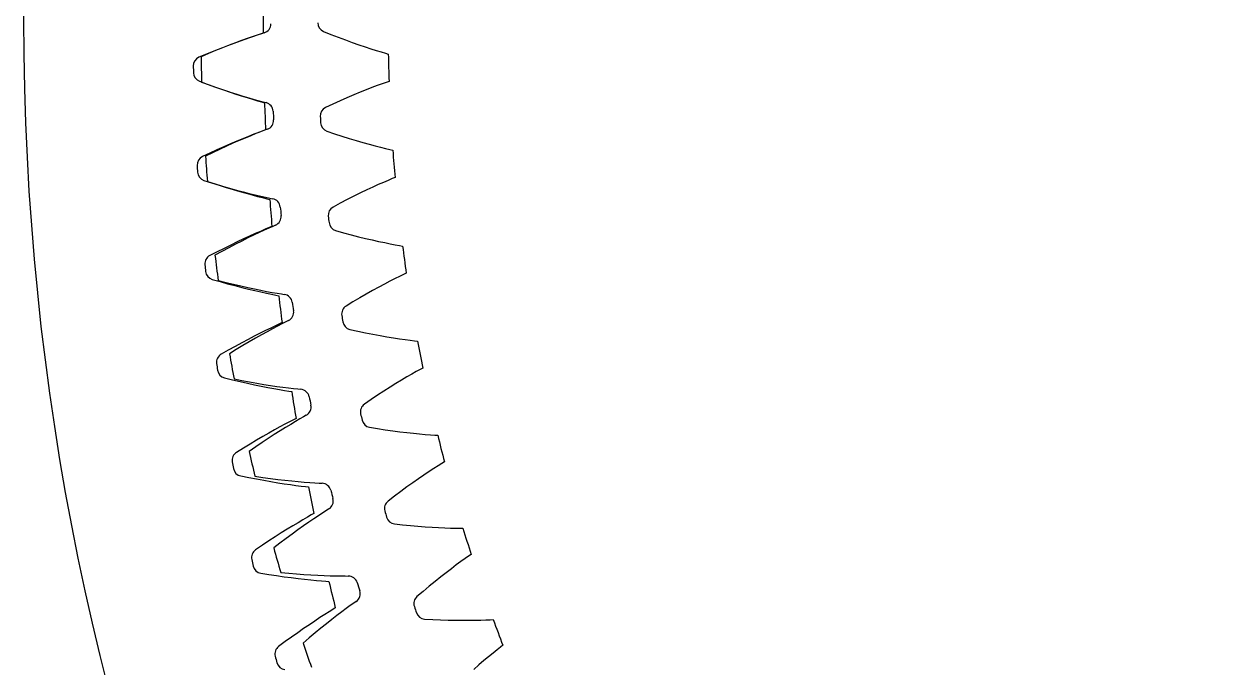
# Model space of a CAD drawing. Header units: millimetres. Extents: x -107 to 107, y -107 to 107.
# Drawn here: x -107.08 to -59.26, y -25.95 to -0.17 of the extents above; entities that cross this region are included whole.
import ezdxf

# ---------------------------------------------------------------- set-up
doc = ezdxf.new("R2010")
doc.units = ezdxf.units.MM

msp = doc.modelspace()

# ---------------------------------------------------------------- linework, layer by layer
at = {"layer": 'fixed_ring'}
for p, q in [((-98.668536, -0.953098), (-98.927861, -1.050909)), ((-98.421803, -0.862297), (-98.668536, -0.953098)), ((-98.189429, -0.778823), (-98.421803, -0.862297)), ((-97.973919, -0.703203), (-98.189429, -0.778823)), ((-97.779179, -0.636376), (-97.973919, -0.703203)), ((-97.612498, -0.580329), (-97.779179, -0.636376)), ((-97.49849, -0.542611), (-97.612498, -0.580329)), ((-99.769436, -1.384749), (-100.068299, -1.508315)), ((-99.479256, -1.266838), (-99.769436, -1.384749)), ((-99.198449, -1.155532), (-99.479256, -1.266838)), ((-98.927861, -1.050909), (-99.198449, -1.155532)), ((-100.04915, -2.471244), (-99.745611, -2.582831)), ((-99.745611, -2.582831), (-99.450972, -2.689112)), ((-99.450972, -2.689112), (-99.165962, -2.789166)), ((-99.165962, -2.789166), (-98.891429, -2.882948)), ((-98.891429, -2.882948), (-98.62842, -2.970373)), ((-98.62842, -2.970373), (-98.378272, -3.051293)), ((-98.378272, -3.051293), (-98.142764, -3.125462)), ((-98.142764, -3.125462), (-97.924418, -3.192455)), ((-97.924418, -3.192455), (-97.727174, -3.251486)), ((-97.727174, -3.251486), (-97.558397, -3.300863)), ((-97.558397, -3.300863), (-97.44298, -3.334018)), ((-98.309708, -4.774523), (-98.552637, -4.875062)), ((-98.080837, -4.681877), (-98.309708, -4.774523)), ((-97.868504, -4.597748), (-98.080837, -4.681877)), ((-97.676574, -4.523233), (-97.868504, -4.597748)), ((-97.512253, -4.460603), (-97.676574, -4.523233)), ((-97.399835, -4.418382), (-97.512253, -4.460603)), ((-99.350242, -5.220785), (-99.635505, -5.350139)), ((-99.074083, -5.098403), (-99.350242, -5.220785)), ((-98.807868, -4.983106), (-99.074083, -5.098403)), ((-98.552637, -4.875062), (-98.807868, -4.983106)), ((-99.635505, -5.350139), (-99.92922, -5.48549)), ((-99.871803, -6.446896), (-99.564067, -6.546327)), ((-99.564067, -6.546327), (-99.265437, -6.64081)), ((-99.265437, -6.64081), (-98.976674, -6.729454)), ((-98.976674, -6.729454), (-98.698629, -6.812248)), ((-98.698629, -6.812248), (-98.432353, -6.889147)), ((-98.432353, -6.889147), (-98.179185, -6.960058)), ((-98.179185, -6.960058), (-97.940914, -7.024805)), ((-97.940914, -7.024805), (-97.720077, -7.083064)), ((-97.720077, -7.083064), (-97.520643, -7.134207)), ((-97.520643, -7.134207), (-97.350036, -7.176835)), ((-97.350036, -7.176835), (-97.233392, -7.205376)), ((-97.817159, -8.577528), (-98.042166, -8.679199)), ((-97.608338, -8.485024), (-97.817159, -8.577528)), ((-97.419523, -8.402937), (-97.608338, -8.485024)), ((-97.257822, -8.333824), (-97.419523, -8.402937)), ((-97.147171, -8.287167), (-97.257822, -8.333824)), ((-98.79306, -9.033212), (-99.064136, -9.166477)), ((-98.531639, -8.907423), (-98.79306, -9.033212)), ((-98.280905, -8.789317), (-98.531639, -8.907423)), ((-98.042166, -8.679199), (-98.280905, -8.789317)), ((-99.34403, -9.30707), (-99.632131, -9.453991)), ((-99.064136, -9.166477), (-99.34403, -9.30707)), ((-99.536538, -10.412354), (-99.225093, -10.499471)), ((-99.225093, -10.499471), (-98.922942, -10.582007)), ((-98.922942, -10.582007), (-98.630883, -10.659102)), ((-98.630883, -10.659102), (-98.349767, -10.730775)), ((-98.349767, -10.730775), (-98.080644, -10.797027)), ((-98.080644, -10.797027), (-97.824857, -10.857818)), ((-97.824857, -10.857818), (-97.5842, -10.913041)), ((-97.5842, -10.913041), (-97.361222, -10.962474)), ((-97.361222, -10.962474), (-97.159912, -11.005648)), ((-97.159912, -11.005648), (-96.987745, -11.041459)), ((-96.987745, -11.041459), (-96.870059, -11.06534)), ((-97.193834, -12.358883), (-97.398812, -12.459616)), ((-97.008431, -12.269354), (-97.193834, -12.358883)), ((-96.849606, -12.193867), (-97.008431, -12.269354)), ((-96.740897, -12.142848), (-96.849606, -12.193867)), ((-98.099612, -12.817655), (-98.355824, -12.953739)), ((-97.853772, -12.689674), (-98.099612, -12.817655)), ((-97.619599, -12.570152), (-97.853772, -12.689674)), ((-97.398812, -12.459616), (-97.619599, -12.570152)), ((-98.895472, -13.249284), (-99.177504, -13.407543)), ((-98.621388, -13.097675), (-98.895472, -13.249284)), ((-98.355824, -12.953739), (-98.621388, -13.097675)), ((-99.043885, -14.361347), (-98.729223, -14.436014)), ((-98.729223, -14.436014), (-98.424029, -14.506473)), ((-98.424029, -14.506473), (-98.129136, -14.571895)), ((-98.129136, -14.571895), (-97.845393, -14.632336)), ((-97.845393, -14.632336), (-97.573849, -14.687836)), ((-97.573849, -14.687836), (-97.315847, -14.738409)), ((-97.315847, -14.738409), (-97.073185, -14.784021)), ((-97.073185, -14.784021), (-96.848418, -14.82455)), ((-96.848418, -14.82455), (-96.645551, -14.859686)), ((-96.645551, -14.859686), (-96.472096, -14.888624)), ((-96.472096, -14.888624), (-96.353553, -14.907808)), ((-96.625646, -16.2132), (-96.826457, -16.322002)), ((-96.443949, -16.116371), (-96.625646, -16.2132)), ((-96.28825, -16.034629), (-96.443949, -16.116371)), ((-96.181657, -15.979329), (-96.28825, -16.034629)), ((-97.512469, -16.70762), (-97.763069, -16.853782)), ((-97.271911, -16.569967), (-97.512469, -16.70762)), ((-97.042675, -16.44123), (-97.271911, -16.569967)), ((-96.826457, -16.322002), (-97.042675, -16.44123)), ((-98.29054, -17.170549), (-98.566057, -17.339894)), ((-98.0227, -17.008163), (-98.29054, -17.170549)), ((-97.763069, -16.853782), (-98.0227, -17.008163)), ((-98.394624, -18.287633), (-98.077241, -18.349731)), ((-98.077241, -18.349731), (-97.769488, -18.408)), ((-97.769488, -18.408), (-97.472228, -18.461647)), ((-97.472228, -18.461647), (-97.186305, -18.510759)), ((-97.186305, -18.510759), (-96.912769, -18.55542)), ((-96.912769, -18.55542), (-96.652961, -18.595695)), ((-96.652961, -18.595695), (-96.408678, -18.631624)), ((-96.408678, -18.631624), (-96.182477, -18.663185)), ((-96.182477, -18.663185), (-95.978373, -18.690229)), ((-95.978373, -18.690229), (-95.803905, -18.712248)), ((-95.803905, -18.712248), (-95.684694, -18.726703)), ((-95.904673, -20.041881), (-96.101, -20.158581)), ((-95.72697, -19.937905), (-95.904673, -20.041881)), ((-95.574644, -19.850037), (-95.72697, -19.937905)), ((-95.470333, -19.790543), (-95.574644, -19.850037)), ((-96.536243, -20.424059), (-96.771139, -20.571167)), ((-96.312307, -20.28631), (-96.536243, -20.424059)), ((-96.101, -20.158581), (-96.312307, -20.28631)), ((-97.269017, -20.891757), (-97.53019, -21.064663)), ((-97.015729, -20.727176), (-97.269017, -20.891757)), ((-96.771139, -20.571167), (-97.015729, -20.727176)), ((-97.53019, -21.064663), (-97.798757, -21.244828)), ((-97.58978, -22.185002), (-97.27018, -22.234433)), ((-97.27018, -22.234433), (-96.960353, -22.280421)), ((-96.960353, -22.280421), (-96.661195, -22.322207)), ((-96.661195, -22.322207), (-96.373546, -22.359913)), ((-96.373546, -22.359913), (-96.098451, -22.393664)), ((-96.098451, -22.393664), (-95.837247, -22.423579)), ((-95.837247, -22.423579), (-95.591728, -22.449767)), ((-95.591728, -22.449767), (-95.364451, -22.47231)), ((-95.364451, -22.47231), (-95.159434, -22.491218)), ((-95.159434, -22.491218), (-94.984229, -22.506283)), ((-94.984229, -22.506283), (-94.864537, -22.515988)), ((-95.032055, -23.838872), (-95.223587, -23.963284)), ((-94.858626, -23.727913), (-95.032055, -23.838872)), ((-94.709914, -23.634059), (-94.858626, -23.727913)), ((-94.608051, -23.570464), (-94.709914, -23.634059)), ((-95.647932, -24.245856), (-95.876793, -24.402186)), ((-95.429649, -24.099313), (-95.647932, -24.245856)), ((-95.223587, -23.963284), (-95.429649, -24.099313)), ((-96.361533, -24.742317), (-96.615624, -24.92547)), ((-96.114988, -24.567797), (-96.361533, -24.742317)), ((-95.876793, -24.402186), (-96.114988, -24.567797)), ((-96.615624, -24.92547), (-96.876816, -25.11617))]:
    msp.add_line(p, q, dxfattribs=at)
for centre, radius, start, end in [((0, 0), 97.5, 179.681134, 180.318866), ((-99.920322, -1.852884), 0.375, 113.241437, 181.062349), ((0, 0), 100.3125, 181.062349, 181.216132), ((-99.914989, -2.121064), 0.375, 181.216132, 249.037044), ((0, 0), 97.5, 181.959615, 182.597347), ((-99.76766, -5.823903), 0.375, 115.519918, 183.34083), ((0, 0), 100.3125, 183.34083, 183.494613), ((-99.75167, -6.091659), 0.375, 183.494613, 251.315525), ((0, 0), 97.5, 184.238096, 184.875828), ((-99.457246, -9.785713), 0.375, 117.798399, 185.619311), ((0, 0), 100.3125, 185.619311, 185.773094), ((-99.430623, -10.052622), 0.375, 185.773094, 253.594006), ((0, 0), 97.5, 186.516577, 187.154309), ((-98.989569, -13.73205), 0.375, 120.07688, 187.897792), ((0, 0), 100.3125, 187.897792, 188.051575), ((-98.952355, -13.997689), 0.375, 188.051575, 255.872487), ((0, 0), 97.5, 188.795058, 189.43279), ((-98.365369, -17.656674), 0.375, 122.355361, 190.176273), ((0, 0), 100.3125, 190.176273, 190.330056), ((-98.317624, -17.920624), 0.375, 190.330056, 258.150968), ((0, 0), 97.5, 191.073539, 191.711271), ((-97.585633, -21.553379), 0.375, 124.633842, 192.454754), ((0, 0), 100.3125, 192.454754, 192.608537), ((-97.527432, -21.815222), 0.375, 192.608537, 260.429449), ((0, 0), 97.5, 193.35202, 193.989752), ((-96.651594, -25.416003), 0.375, 126.912323, 194.733235), ((0, 0), 100.3125, 194.733235, 194.887018), ((-96.583029, -25.675325), 0.375, 194.887018, 262.70793)]:
    msp.add_arc(centre, radius, start, end, dxfattribs=at)
at = {"layer": 'outer'}
msp.add_circle((0, 0), 107.079107, dxfattribs=at)
at = {"layer": 'thin_ring_external'}
for p, q in [((-98.607268, -0.930504), (-98.862766, -1.027104)), ((-98.364144, -0.841425), (-98.607268, -0.930504)), ((-98.135142, -0.760102), (-98.364144, -0.841425)), ((-97.922738, -0.686952), (-98.135142, -0.760102)), ((-97.730789, -0.622767), (-97.922738, -0.686952)), ((-97.566486, -0.569301), (-97.730789, -0.622767)), ((-97.454113, -0.531629), (-97.566486, -0.569301)), ((-99.691633, -1.360998), (-99.98585, -1.486874)), ((-99.405888, -1.242403), (-99.691633, -1.360998)), ((-99.129318, -1.131094), (-99.405888, -1.242403)), ((-98.862766, -1.027104), (-99.129318, -1.131094)), ((-99.959879, -2.503452), (-99.659619, -2.614141)), ((-99.659619, -2.614141), (-99.368191, -2.717991)), ((-99.368191, -2.717991), (-99.086298, -2.815033)), ((-99.086298, -2.815033), (-98.814784, -2.905277)), ((-98.814784, -2.905277), (-98.554688, -2.988705)), ((-98.554688, -2.988705), (-98.307332, -3.065253)), ((-98.307332, -3.065253), (-98.074477, -3.134778)), ((-98.074477, -3.134778), (-97.858615, -3.196987)), ((-97.858615, -3.196987), (-97.663638, -3.251287)), ((-97.663638, -3.251287), (-97.496819, -3.296294)), ((-97.496819, -3.296294), (-97.382669, -3.328179)), ((-98.221404, -4.745909), (-98.459663, -4.847285)), ((-97.996854, -4.652999), (-98.221404, -4.745909)), ((-97.788462, -4.569098), (-97.996854, -4.652999)), ((-97.600041, -4.495196), (-97.788462, -4.569098)), ((-97.438682, -4.43341), (-97.600041, -4.495196)), ((-97.328379, -4.39005), (-97.438682, -4.43341)), ((-99.241315, -5.199555), (-99.520632, -5.332586)), ((-98.970789, -5.07427), (-99.241315, -5.199555)), ((-98.709895, -4.956805), (-98.970789, -5.07427)), ((-98.459663, -4.847285), (-98.709895, -4.956805)), ((-99.520632, -5.332586), (-99.808038, -5.473321)), ((-99.730194, -6.487247), (-99.424674, -6.582459)), ((-99.424674, -6.582459), (-99.128323, -6.671294)), ((-99.128323, -6.671294), (-98.841843, -6.753815)), ((-98.841843, -6.753815), (-98.566075, -6.830078)), ((-98.566075, -6.830078), (-98.302058, -6.900117)), ((-98.302058, -6.900117), (-98.051117, -6.963935)), ((-98.051117, -6.963935), (-97.815015, -7.021479)), ((-97.815015, -7.021479), (-97.596258, -7.072585)), ((-97.596258, -7.072585), (-97.398764, -7.116859)), ((-97.398764, -7.116859), (-97.229864, -7.153289)), ((-97.229864, -7.153289), (-97.114235, -7.179304)), ((-97.659973, -8.533756), (-97.879486, -8.638011)), ((-97.456137, -8.439325), (-97.659973, -8.533756)), ((-97.271734, -8.355898), (-97.456137, -8.439325)), ((-97.113741, -8.285954), (-97.271734, -8.355898)), ((-97.005795, -8.237018), (-97.113741, -8.285954)), ((-98.611127, -9.004208), (-98.874903, -9.143143)), ((-98.356571, -8.873575), (-98.611127, -9.004208)), ((-98.112258, -8.751421), (-98.356571, -8.873575)), ((-97.879486, -8.638011), (-98.112258, -8.751421)), ((-99.147063, -9.290262), (-99.426908, -9.445488)), ((-98.874903, -9.143143), (-99.147063, -9.290262)), ((-99.297394, -10.454117), (-98.98741, -10.533605)), ((-98.98741, -10.533605), (-98.686911, -10.607192)), ((-98.686911, -10.607192), (-98.396591, -10.674978)), ((-98.396591, -10.674978), (-98.117288, -10.73706)), ((-98.117288, -10.73706), (-97.850039, -10.793527)), ((-97.850039, -10.793527), (-97.596166, -10.844449)), ((-97.596166, -10.844449), (-97.357435, -10.889862)), ((-97.357435, -10.889862), (-97.136354, -10.929732)), ((-97.136354, -10.929732), (-96.936856, -10.963864)), ((-96.936856, -10.963864), (-96.766317, -10.991622)), ((-96.766317, -10.991622), (-96.64951, -11.011699)), ((-97.125377, -12.39225), (-97.339281, -12.507577)), ((-96.926628, -12.287534), (-97.125377, -12.39225)), ((-96.746726, -12.1948), (-96.926628, -12.287534)), ((-96.59251, -12.11688), (-96.746726, -12.1948)), ((-96.487205, -12.062496), (-96.59251, -12.11688)), ((-98.051269, -12.910654), (-98.307607, -13.062877)), ((-97.803715, -12.767194), (-98.051269, -12.910654)), ((-97.565958, -12.632725), (-97.803715, -12.767194)), ((-97.339281, -12.507577), (-97.565958, -12.632725)), ((-98.571899, -13.223701), (-98.843453, -13.393014)), ((-98.307607, -13.062877), (-98.571899, -13.223701)), ((-98.662607, -14.393713), (-98.348969, -14.45727)), ((-98.348969, -14.45727), (-98.045104, -14.515417)), ((-98.045104, -14.515417), (-97.751702, -14.568291)), ((-97.751702, -14.568291), (-97.469594, -14.616031)), ((-97.469594, -14.616031), (-97.19981, -14.658778)), ((-97.19981, -14.658778), (-96.943669, -14.696671)), ((-96.943669, -14.696671), (-96.702929, -14.729835)), ((-96.702929, -14.729835), (-96.480101, -14.758364)), ((-96.480101, -14.758364), (-96.279121, -14.782265)), ((-96.279121, -14.782265), (-96.107387, -14.801279)), ((-96.107387, -14.801279), (-95.989707, -14.815365)), ((-96.394461, -16.218414), (-96.602197, -16.344513)), ((-96.201319, -16.103686), (-96.394461, -16.218414)), ((-96.026387, -16.001888), (-96.201319, -16.103686)), ((-95.87635, -15.916195), (-96.026387, -16.001888)), ((-95.773959, -15.856505), (-95.87635, -15.916195)), ((-97.05277, -16.627505), (-97.292676, -16.783419)), ((-96.822189, -16.481071), (-97.05277, -16.627505)), ((-96.602197, -16.344513), (-96.822189, -16.481071)), ((-97.796643, -17.122641), (-98.059197, -17.305598)), ((-97.540906, -16.948531), (-97.796643, -17.122641)), ((-97.292676, -16.783419), (-97.540906, -16.948531)), ((-97.827491, -18.295758), (-97.511017, -18.343218)), ((-97.511017, -18.343218), (-97.204579, -18.385774)), ((-97.204579, -18.385774), (-96.908859, -18.423597)), ((-96.908859, -18.423597), (-96.624682, -18.45687)), ((-96.624682, -18.45687), (-96.353068, -18.485786)), ((-96.353068, -18.485786), (-96.095325, -18.510551)), ((-96.095325, -18.510551), (-95.853207, -18.531379)), ((-95.853207, -18.531379), (-95.629212, -18.548493)), ((-95.629212, -18.548493), (-95.427274, -18.562101)), ((-95.427274, -18.562101), (-95.254793, -18.572322)), ((-95.254793, -18.572322), (-95.136548, -18.580381)), ((-95.469133, -20.002266), (-95.67016, -20.138807)), ((-95.282101, -19.877826), (-95.469133, -20.002266)), ((-95.112595, -19.767228), (-95.282101, -19.877826)), ((-94.96713, -19.673986), (-95.112595, -19.767228)), ((-94.867919, -19.609146), (-94.96713, -19.673986)), ((-96.105694, -20.444437), (-96.337326, -20.612397)), ((-95.882891, -20.286421), (-96.105694, -20.444437)), ((-95.67016, -20.138807), (-95.882891, -20.286421)), ((-96.823315, -20.97691), (-97.076185, -21.173034)), ((-96.576803, -20.789969), (-96.823315, -20.97691)), ((-96.337326, -20.612397), (-96.576803, -20.789969)), ((-96.794223, -22.150072), (-96.475738, -22.18131)), ((-96.475738, -22.18131), (-96.167527, -22.208163)), ((-96.167527, -22.208163), (-95.870262, -22.230838)), ((-95.870262, -22.230838), (-95.584756, -22.249557)), ((-95.584756, -22.249557), (-95.31202, -22.264567)), ((-95.31202, -22.264567), (-95.053349, -22.276138)), ((-95.053349, -22.276138), (-94.810483, -22.284577)), ((-94.810483, -22.284577), (-94.585907, -22.290232)), ((-94.585907, -22.290232), (-94.383537, -22.29351)), ((-94.383537, -22.29351), (-94.210759, -22.294911)), ((-94.210759, -22.294911), (-94.092257, -22.296922)), ((-93.86722, -23.38045), (-94.007734, -23.480998)), ((-93.77145, -23.310629), (-93.86722, -23.38045)), ((-94.545598, -23.880562), (-94.750516, -24.038845)), ((-94.351806, -23.733934), (-94.545598, -23.880562)), ((-94.171372, -23.600107), (-94.351806, -23.733934)), ((-94.007734, -23.480998), (-94.171372, -23.600107)), ((-95.187713, -24.3876), (-95.41781, -24.577168)), ((-94.964959, -24.208032), (-95.187713, -24.3876)), ((-94.750516, -24.038845), (-94.964959, -24.208032)), ((-95.654456, -24.776452), (-95.896982, -24.985233)), ((-95.41781, -24.577168), (-95.654456, -24.776452))]:
    msp.add_line(p, q, dxfattribs=at)
for centre, radius, start, end in [((-97.562303, -0.172575), 0.375, 286.76868, 0.13064), ((-21.875, 0), 78.125, 181.090518, 181.836311), ((-97.472385, -3.692288), 0.375, 2.796189, 76.158149), ((-21.875, 0), 75.3125, 182.796189, 183.05747), ((-97.454762, -4.036989), 0.375, 289.69551, 3.05747), ((-21.875, 0), 78.125, 184.017348, 184.76314), ((-97.185242, -7.547519), 0.375, 5.723018, 79.084978), ((-21.875, 0), 75.3125, 185.723018, 185.984299), ((-97.150041, -7.89087), 0.375, 292.622339, 5.984299), ((-21.875, 0), 78.125, 186.944177, 187.689969), ((-96.701624, -11.38306), 0.375, 8.649847, 82.011807), ((-21.875, 0), 75.3125, 188.649847, 188.911128), ((-96.648937, -11.724165), 0.375, 295.549168, 8.911128), ((-21.875, 0), 78.125, 189.871006, 190.616799), ((-96.022791, -15.188903), 0.375, 11.576677, 84.938637), ((-21.875, 0), 75.3125, 191.576677, 191.837958), ((-95.952755, -15.526874), 0.375, 298.475997, 11.837958), ((-21.875, 0), 78.125, 192.797835, 193.543628), ((-95.150515, -18.95512), 0.375, 14.503506, 87.865466), ((-21.875, 0), 75.3125, 194.503506, 194.764787), ((-95.063314, -19.289074), 0.375, 301.402827, 14.764787), ((-21.875, 0), 78.125, 195.724665, 196.470457), ((-94.087071, -22.671886), 0.375, 17.430335, 90.792295), ((-93.982932, -23.000951), 0.375, 304.329656, 17.691616), ((-21.875, 0), 75.3125, 197.430335, 197.691616), ((-21.875, 0), 78.125, 198.651494, 199.397286)]:
    msp.add_arc(centre, radius, start, end, dxfattribs=at)
at = {"layer": 'thin_ring_internal'}
for p, q in [((-95.082845, -0.473826), (-94.780784, -0.59466)), ((-94.780784, -0.59466), (-94.48749, -0.709153)), ((-94.48749, -0.709153), (-94.203689, -0.816169)), ((-94.203689, -0.816169), (-93.930243, -0.915711)), ((-93.930243, -0.915711), (-93.66821, -1.007754)), ((-93.66821, -1.007754), (-93.418934, -1.09222)), ((-93.418934, -1.09222), (-93.184203, -1.168943)), ((-93.184203, -1.168943), (-92.966542, -1.237597)), ((-92.966542, -1.237597), (-92.769891, -1.297523)), ((-92.769891, -1.297523), (-92.601602, -1.347188)), ((-92.601602, -1.347188), (-92.486511, -1.38028)), ((-93.371822, -2.816368), (-93.616113, -2.914321)), ((-93.14163, -2.726941), (-93.371822, -2.816368)), ((-92.928043, -2.646503), (-93.14163, -2.726941)), ((-92.734958, -2.575928), (-92.928043, -2.646503)), ((-92.569633, -2.517146), (-92.734958, -2.575928)), ((-92.456521, -2.477819), (-92.569633, -2.517146)), ((-94.417864, -3.257216), (-94.704468, -3.387555)), ((-94.140331, -3.134862), (-94.417864, -3.257216)), ((-93.872729, -3.020536), (-94.140331, -3.134862)), ((-93.616113, -2.914321), (-93.872729, -3.020536)), ((-94.704468, -3.387555), (-94.99948, -3.524704)), ((-94.94773, -4.470942), (-94.63952, -4.5751)), ((-94.63952, -4.5751), (-94.340411, -4.673406)), ((-94.340411, -4.673406), (-94.05119, -4.764764)), ((-94.05119, -4.764764), (-93.772717, -4.849225)), ((-93.772717, -4.849225), (-93.506048, -4.926821)), ((-93.506048, -4.926821), (-93.252532, -4.997548)), ((-93.252532, -4.997548), (-93.01396, -5.061338)), ((-93.01396, -5.061338), (-92.792875, -5.118004)), ((-92.792875, -5.118004), (-92.593245, -5.167101)), ((-92.593245, -5.167101), (-92.422495, -5.207502)), ((-92.422495, -5.207502), (-92.305768, -5.23426)), ((-92.88637, -6.614687), (-93.111335, -6.716551)), ((-92.677495, -6.522704), (-92.88637, -6.614687)), ((-92.488552, -6.441691), (-92.677495, -6.522704)), ((-92.326683, -6.373969), (-92.488552, -6.441691)), ((-92.215887, -6.328523), (-92.326683, -6.373969)), ((-93.861305, -7.076537), (-94.131742, -7.213864)), ((-93.600345, -6.947768), (-93.861305, -7.076537)), ((-93.349913, -6.827698), (-93.600345, -6.947768)), ((-93.111335, -6.716551), (-93.349913, -6.827698)), ((-94.4108, -7.35966), (-94.697883, -7.512715)), ((-94.131742, -7.213864), (-94.4108, -7.35966)), ((-94.594536, -8.454715), (-94.281099, -8.541886)), ((-94.281099, -8.541886), (-93.977068, -8.623712)), ((-93.977068, -8.623712), (-93.683289, -8.699139)), ((-93.683289, -8.699139), (-93.400619, -8.768267)), ((-93.400619, -8.768267), (-93.13011, -8.831184)), ((-93.13011, -8.831184), (-92.87311, -8.887961)), ((-92.87311, -8.887961), (-92.631411, -8.938628)), ((-92.631411, -8.938628), (-92.407561, -8.983136)), ((-92.407561, -8.983136), (-92.205548, -9.021258)), ((-92.205548, -9.021258), (-92.032847, -9.052275)), ((-92.032847, -9.052275), (-91.914833, -9.072618)), ((-92.419185, -10.482691), (-92.638251, -10.596689)), ((-92.215644, -10.37944), (-92.419185, -10.482691)), ((-92.031407, -10.288229), (-92.215644, -10.37944)), ((-91.873478, -10.211769), (-92.031407, -10.288229)), ((-91.765329, -10.16034), (-91.873478, -10.211769)), ((-93.367443, -10.997093), (-93.629977, -11.148984)), ((-93.113905, -10.854266), (-93.367443, -10.997093)), ((-92.870403, -10.720699), (-93.113905, -10.854266)), ((-92.638251, -10.596689), (-92.870403, -10.720699)), ((-93.900658, -11.309801), (-94.178953, -11.478305)), ((-93.629977, -11.148984), (-93.900658, -11.309801)), ((-94.024319, -12.413255), (-93.706589, -12.483181)), ((-93.706589, -12.483181), (-93.398543, -12.548281)), ((-93.398543, -12.548281), (-93.101084, -12.607552)), ((-93.101084, -12.607552), (-92.81506, -12.66114)), ((-92.81506, -12.66114), (-92.54152, -12.709192)), ((-92.54152, -12.709192), (-92.281802, -12.75185)), ((-92.281802, -12.75185), (-92.037697, -12.789242)), ((-92.037697, -12.789242), (-91.811751, -12.82146)), ((-91.811751, -12.82146), (-91.607957, -12.848493)), ((-91.607957, -12.848493), (-91.43382, -12.870032)), ((-91.43382, -12.870032), (-91.314871, -12.883901)), ((-91.741467, -14.319412), (-91.953981, -14.445202)), ((-91.543869, -14.205199), (-91.741467, -14.319412)), ((-91.364888, -14.104063), (-91.543869, -14.205199)), ((-91.21137, -14.019093), (-91.364888, -14.104063)), ((-91.106191, -13.961835), (-91.21137, -14.019093)), ((-92.414859, -14.72837), (-92.660219, -14.88483)), ((-92.179015, -14.581705), (-92.414859, -14.72837)), ((-91.953981, -14.445202), (-92.179015, -14.581705)), ((-93.175562, -15.22619), (-93.44424, -15.40964)), ((-92.914067, -15.05083), (-93.175562, -15.22619)), ((-92.660219, -14.88483), (-92.914067, -15.05083)), ((-93.23878, -16.33475), (-92.917705, -16.38722)), ((-92.917705, -16.38722), (-92.606564, -16.435401)), ((-92.606564, -16.435401), (-92.306312, -16.47834)), ((-92.306312, -16.47834), (-92.017789, -16.516229)), ((-92.017789, -16.516229), (-91.742032, -16.549271)), ((-91.742032, -16.549271), (-91.480373, -16.577682)), ((-91.480373, -16.577682), (-91.23459, -16.601688)), ((-91.23459, -16.601688), (-91.007221, -16.621519)), ((-91.007221, -16.621519), (-90.802256, -16.637382)), ((-90.802256, -16.637382), (-90.627202, -16.64938)), ((-90.627202, -16.64938), (-90.507674, -16.656732)), ((-90.855241, -18.113397), (-91.060569, -18.250605)), ((-90.664174, -17.988564), (-90.855241, -18.113397)), ((-90.490983, -17.877806), (-90.664174, -17.988564)), ((-90.342335, -17.784578), (-90.490983, -17.877806)), ((-90.24044, -17.721662), (-90.342335, -17.784578)), ((-91.505295, -18.558518), (-91.741745, -18.728144)), ((-91.277812, -18.399193), (-91.505295, -18.558518)), ((-91.060569, -18.250605), (-91.277812, -18.399193)), ((-92.237677, -19.097137), (-92.495937, -19.294985)), ((-91.986149, -18.907759), (-92.237677, -19.097137)), ((-91.741745, -18.728144), (-91.986149, -18.907759)), ((-92.240263, -20.207495), (-91.916802, -20.242353)), ((-91.916802, -20.242353), (-91.603494, -20.273471)), ((-91.603494, -20.273471), (-91.301346, -20.29995)), ((-91.301346, -20.29995), (-91.011184, -20.322026)), ((-91.011184, -20.322026), (-90.734034, -20.33996)), ((-90.734034, -20.33996), (-90.471214, -20.35404)), ((-90.471214, -20.35404), (-90.224487, -20.364588)), ((-90.224487, -20.364588), (-89.996375, -20.371972)), ((-89.996375, -20.371972), (-89.790849, -20.37662)), ((-89.790849, -20.37662), (-89.615401, -20.37904)), ((-89.615401, -20.37904), (-89.495649, -20.379853)), ((-89.268966, -21.496987), (-89.412302, -21.598193)), ((-89.170659, -21.428601), (-89.268966, -21.496987)), ((-89.763151, -21.853325), (-89.960679, -22.001542)), ((-89.579186, -21.718245), (-89.763151, -21.853325)), ((-89.412302, -21.598193), (-89.579186, -21.718245)), ((-90.387927, -22.333281), (-90.614761, -22.515566)), ((-90.169484, -22.161771), (-90.387927, -22.333281)), ((-89.960679, -22.001542), (-90.169484, -22.161771)), ((-91.089802, -22.911091), (-91.336872, -23.122747)), ((-90.848992, -22.70826), (-91.089802, -22.911091)), ((-90.614761, -22.515566), (-90.848992, -22.70826)), ((-91.031749, -24.019934), (-90.706867, -24.037076)), ((-90.706867, -24.037076), (-90.392327, -24.051038)), ((-90.392327, -24.051038), (-90.089184, -24.060976)), ((-90.089184, -24.060976), (-89.798249, -24.067174)), ((-89.798249, -24.067174), (-89.520534, -24.069946)), ((-89.520534, -24.069946), (-89.257337, -24.069653)), ((-89.257337, -24.069653), (-89.010402, -24.066712)), ((-89.010402, -24.066712), (-88.782227, -24.061628)), ((-88.782227, -24.061628), (-88.576754, -24.055045)), ((-88.576754, -24.055045), (-88.401436, -24.04788)), ((-88.401436, -24.04788), (-88.281818, -24.042153)), ((-88.132063, -25.254124), (-88.292141, -25.383109)), ((-87.994468, -25.145241), (-88.132063, -25.254124)), ((-87.900041, -25.071588), (-87.994468, -25.145241)), ((-88.657595, -25.686816), (-88.857338, -25.858209)), ((-88.468455, -25.528035), (-88.657595, -25.686816)), ((-88.292141, -25.383109), (-88.468455, -25.528035)), ((-88.857338, -25.858209), (-89.066089, -26.041393))]:
    msp.add_line(p, q, dxfattribs=at)
for centre, radius, start, end in [((-94.937388, -0.128186), 0.375, 180.100524, 247.17687), ((-21.875, 0), 70.625, 181.119848, 182.010587), ((-94.835364, -3.861885), 0.375, 115.953565, 183.029911), ((-21.875, 0), 73.4375, 183.029911, 183.230958), ((-94.821364, -4.117874), 0.375, 183.230958, 250.307305), ((-21.875, 0), 70.625, 184.250283, 185.141021), ((-94.515599, -7.840431), 0.375, 119.084, 186.160346), ((-21.875, 0), 73.4375, 186.160346, 186.361393), ((-94.48764, -8.095273), 0.375, 186.361393, 253.437739), ((-21.875, 0), 70.625, 187.380718, 188.271456), ((-93.979045, -11.795577), 0.375, 122.214434, 189.290781), ((-21.875, 0), 73.4375, 189.290781, 189.491828), ((-93.937211, -12.048513), 0.375, 189.491828, 256.568174), ((-21.875, 0), 70.625, 190.511152, 191.401891), ((-93.227304, -15.715521), 0.375, 125.344869, 192.421216), ((-21.875, 0), 73.4375, 192.421216, 192.622263), ((-93.17172, -15.965795), 0.375, 192.622263, 259.698609), ((-21.875, 0), 70.625, 193.641587, 194.532326), ((-92.26262, -19.588564), 0.375, 128.475304, 195.55165), ((-21.875, 0), 73.4375, 195.55165, 195.752697), ((-92.193452, -19.835428), 0.375, 195.752697, 262.829044), ((-21.875, 0), 70.625, 196.772022, 197.662761), ((-91.087872, -23.403147), 0.375, 131.605739, 198.682085), ((-21.875, 0), 73.4375, 198.682085, 198.883132), ((-91.005326, -23.645866), 0.375, 198.883132, 265.959479), ((-21.875, 0), 70.625, 199.902457, 200.793195)]:
    msp.add_arc(centre, radius, start, end, dxfattribs=at)

doc.saveas('drawing.dxf')
